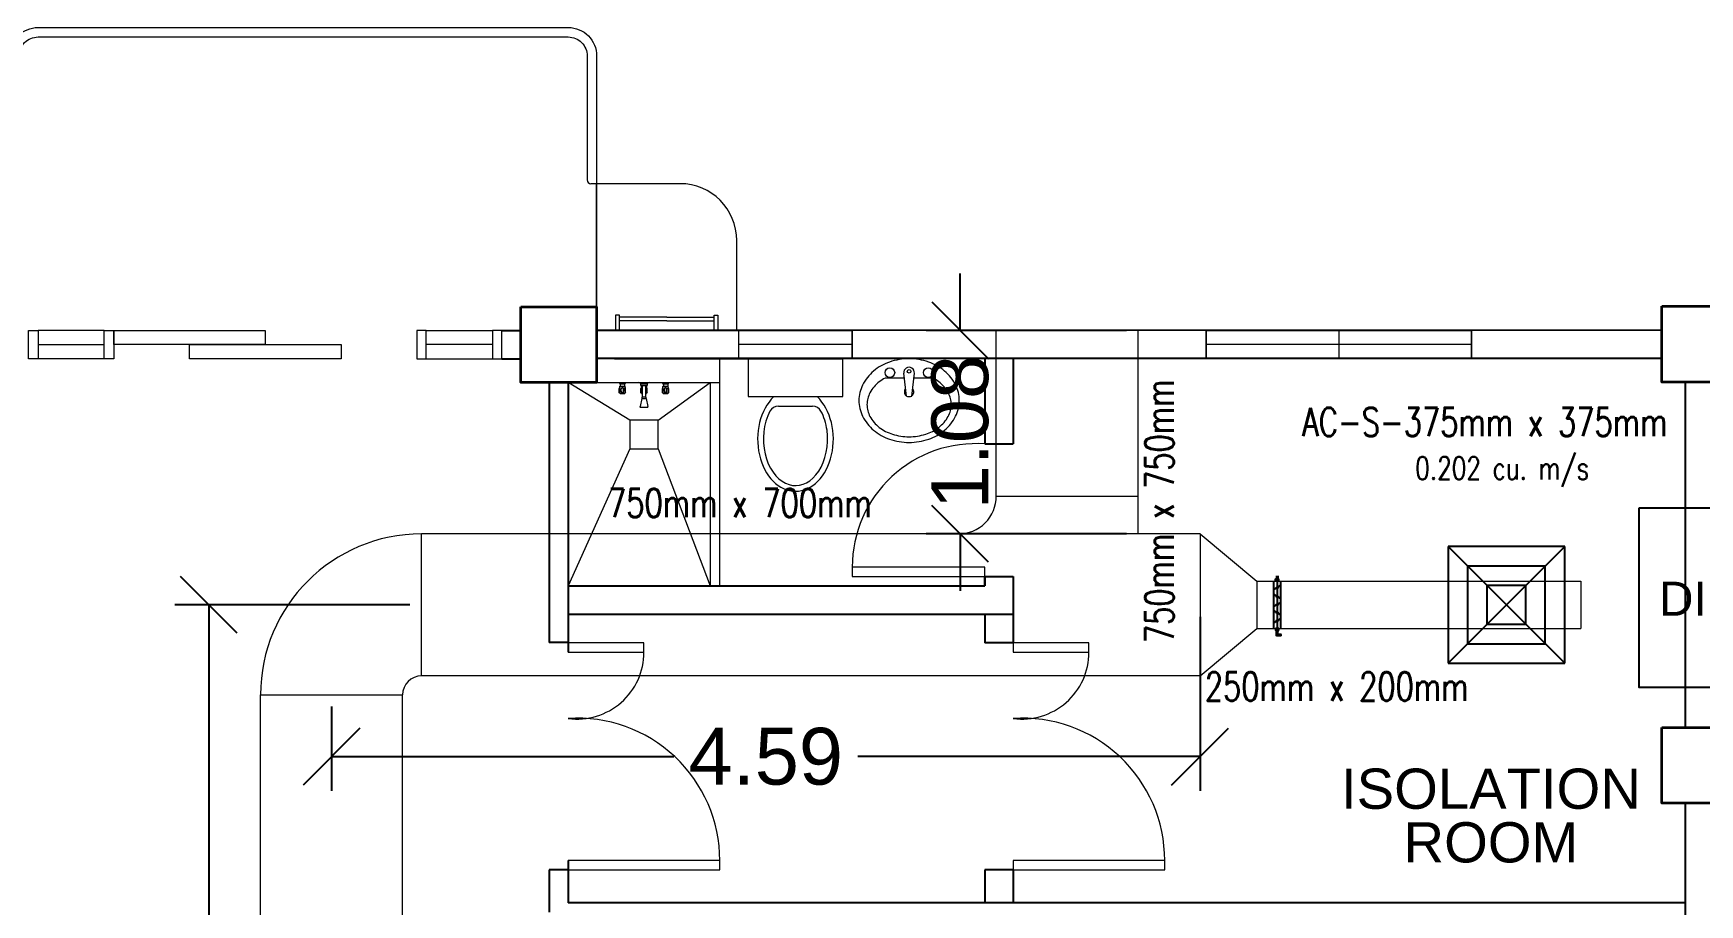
# Model space of a CAD drawing. Header units: millimetres. Extents: x -116 to 421, y 1 to 342.
# Drawn here: x -81.05 to -72.25, y 279.18 to 283.78 of the extents above; entities that cross this region are included whole.
import ezdxf

# ---------------------------------------------------------------- set-up
doc = ezdxf.new("R2010")
doc.units = ezdxf.units.MM
doc.header["$MEASUREMENT"] = 0
for name, color, linetype in [('A.C.VOLUM DAMPER', 7, 'Continuous'), ('diffuser', 7, 'Continuous'), ('ducting label', 7, 'Continuous'), ('label', 7, 'Continuous'), ('Legends', 7, 'Continuous')]:
    doc.layers.add(name, color=color, linetype=linetype)
doc.layers.add('ahu line', color=7, linetype='Continuous', lineweight=20)
doc.styles.add('Arch-Dim', font='simplex.shx', dxfattribs={"width": 0.75})
doc.styles.get("Standard").update_dxf_attribs({"font": 'arial.ttf'})
doc.styles.add('SWISSLT175', font='swissl.ttf', dxfattribs={"height": 0.175})
doc.dimstyles.new('Copy of dimension', dxfattribs={"dimtxt": 0.3, "dimasz": 0.3, "dimexe": 0.18, "dimexo": 0.0625, "dimgap": 0.09, "dimtad": 0, "dimzin": 0, "dimdsep": 46, "dimtxsty": 'Standard', "dimblk": 'OBLIQUE', "dimcen": 0.09, "dimclrd": 256, "dimclre": 256, "dimclrt": 256, "dimadec": 0, "dimazin": 0, "dimtfac": 1, "dimtofl": 0, "dimtmove": 0, "dimatfit": 3, "dimldrblk": 'OBLIQUE', "dimfxl": 1, "dimtolj": 1, "dimtzin": 0, "dimarcsym": 0})

# ---------------------------------------------------------------- blocks, each defined once
blk = doc.blocks.new('AC-S-12')
at = {"layer": 'diffuser'}
for p, q in [((-0.15, 0.15), (0.15, -0.15)), ((0.15, 0.15), (-0.15, -0.15)), ((-0.15, 0.15), (-0.15, -0.15)), ((0.15, 0.15), (-0.15, 0.15)), ((0.15, -0.15), (0.15, 0.15)), ((-0.1, 0.1), (-0.1, -0.1)), ((0.1, 0.1), (-0.1, 0.1)), ((0.1, -0.1), (0.1, 0.1)), ((-0.05, 0.05), (-0.05, -0.05)), ((0.05, 0.05), (-0.05, 0.05)), ((0.05, -0.05), (0.05, 0.05)), ((-0.05, -0.05), (0.05, -0.05)), ((-0.1, -0.1), (0.1, -0.1)), ((-0.15, -0.15), (0.15, -0.15))]:
    blk.add_line(p, q, dxfattribs=at)
for points in [[(-0.3582, 0.3582, 0, 0.0447, 0), (-0.2951, 0.295, 0, 0, 0), (-0.15, 0.15, 0, 0, 0)], [(0.3582, 0.3582, 0, 0.0447, 0), (0.2951, 0.295, 0, 0, 0), (0.15, 0.15, 0, 0, 0)], [(-0.3582, -0.3582, 0, 0.0447, 0), (-0.2951, -0.295, 0, 0, 0), (-0.15, -0.15, 0, 0, 0)], [(0.3582, -0.3582, 0, 0.0447, 0), (0.2951, -0.295, 0, 0, 0), (0.15, -0.15, 0, 0, 0)]]:
    blk.add_lwpolyline(points, format="xyseb", dxfattribs=at)
blk = doc.blocks.new('fcu')
at = {"layer": 'diffuser', "color": 7, "xscale": 2.052644456280903, "yscale": 2.052644456280903, "zscale": 2.052644456280903}
blk.add_blockref('AC-S-12', (0, 0), dxfattribs=at)
blk = doc.blocks.new('_Oblique')
at = {"color": 0, "linetype": 'ByBlock', "lineweight": -2}
blk.add_line((-0.5, -0.5), (0.5, 0.5), dxfattribs=at)
blk = doc.blocks.new('*D9')
at = {"layer": 'Defpoints', "color": 0, "transparency": 16777216}
for p in [(-75.2181, 282.2096), (-76.1587, 281.1341), (-75.2181, 281.1341)]:
    blk.add_point(p, dxfattribs=at)
at = {"layer": 'diffuser', "lineweight": -2, "transparency": 16777216}
for p, q in [((-76.1587, 282.2096), (-76.1587, 282.5096)), ((-75.2806, 282.2096), (-76.3387, 282.2096)), ((-75.2806, 281.1341), (-76.3387, 281.1341)), ((-76.1587, 281.1341), (-76.1587, 280.8341))]:
    blk.add_line(p, q, dxfattribs=at)
at = {"layer": 'diffuser', "lineweight": -2, "transparency": 16777216, "xscale": 0.3, "yscale": 0.3, "zscale": 0.3}
for p, rotation in [((-76.1587, 282.2096), 270), ((-76.1587, 281.1341), 90)]:
    blk.add_blockref('_Oblique', p, dxfattribs=dict(at, rotation=rotation))
at = {"layer": 'diffuser', "transparency": 16777216, "insert": (-76.1587, 281.6718), "char_height": 0.3, "attachment_point": 5, "rotation": 90}
blk.add_mtext('\\A1;1.08', dxfattribs=at)
blk = doc.blocks.new('*D10')
at = {"layer": 'Defpoints', "color": 0, "transparency": 16777216}
for p in [(-74.892, 280.7591), (-79.4784, 280.2841), (-79.4784, 279.9576)]:
    blk.add_point(p, dxfattribs=at)
at = {"layer": 'diffuser', "lineweight": -2, "transparency": 16777216}
for p, q in [((-74.892, 280.6966), (-74.892, 279.7776)), ((-79.4784, 280.2216), (-79.4784, 279.7776)), ((-79.4784, 279.9576), (-77.6711, 279.9576)), ((-74.892, 279.9576), (-76.6992, 279.9576))]:
    blk.add_line(p, q, dxfattribs=at)
at = {"layer": 'diffuser', "lineweight": -2, "transparency": 16777216, "xscale": 0.3, "yscale": 0.3, "zscale": 0.3, "rotation": 180}
blk.add_blockref('_Oblique', (-79.4784, 279.9576), dxfattribs=at)
at = {"layer": 'diffuser', "lineweight": -2, "transparency": 16777216, "xscale": 0.3, "yscale": 0.3, "zscale": 0.3}
blk.add_blockref('_Oblique', (-74.892, 279.9576), dxfattribs=at)
at = {"layer": 'diffuser', "transparency": 16777216, "insert": (-77.1852, 279.9576), "char_height": 0.3, "attachment_point": 5}
blk.add_mtext('\\A1;4.59', dxfattribs=at)
blk = doc.blocks.new('*D11')
at = {"layer": 'Defpoints', "color": 0, "transparency": 16777216}
for p in [(-79.0034, 280.7591), (-80.1266, 251.5843), (-78.9034, 251.5843)]:
    blk.add_point(p, dxfattribs=at)
at = {"layer": 'diffuser', "lineweight": -2, "transparency": 16777216}
for p, q in [((-79.0659, 280.7591), (-80.3066, 280.7591)), ((-80.1266, 280.7591), (-80.1266, 266.7704)), ((-80.1266, 251.5843), (-80.1266, 265.573)), ((-78.9659, 251.5843), (-80.3066, 251.5843))]:
    blk.add_line(p, q, dxfattribs=at)
at = {"layer": 'diffuser', "lineweight": -2, "transparency": 16777216, "xscale": 0.3, "yscale": 0.3, "zscale": 0.3}
for p, rotation in [((-80.1266, 280.7591), 90), ((-80.1266, 251.5843), 270)]:
    blk.add_blockref('_Oblique', p, dxfattribs=dict(at, rotation=rotation))
at = {"layer": 'diffuser', "transparency": 16777216, "insert": (-80.1266, 266.1717), "char_height": 0.3, "attachment_point": 5, "rotation": 90}
blk.add_mtext('\\A1;29.17', dxfattribs=at)

msp = doc.modelspace()

# ---------------------------------------------------------------- hatches: boundary and pattern name
at = {"layer": 'A.C.VOLUM DAMPER'}
h = msp.add_hatch(dxfattribs=at)
h.set_pattern_fill('ANSI31', color=256, scale=0.001864, angle=-90, style=0)
h.set_pattern_definition([(315, (-504.14009115, 39.28016686), (0.00016477009232, 0.00016477009232), [])])
h.paths.add_polyline_path([(-74.4807, 280.6233), (-74.4758, 280.6233), (-74.4758, 280.6341), (-74.4928, 280.6341), (-74.4928, 280.6233), (-74.4879, 280.6233), (-74.4879, 280.5965), (-74.464, 280.5965), (-74.464, 280.6026), (-74.4807, 280.6026)])

# ---------------------------------------------------------------- linework, layer by layer
at = {"color": 8, "lineweight": 9}
for p, q in [((-77.6384, 282.9843), (-78.1084, 282.9843)), ((-77.3384, 282.2094), (-77.3384, 282.6843)), ((-77.9584, 282.2894), (-77.9784, 282.2894)), ((-77.9784, 282.2894), (-77.9784, 282.2094)), ((-77.9584, 282.2094), (-77.9584, 282.2894)), ((-77.7084, 282.2794), (-77.9584, 282.2794)), ((-77.7084, 282.2594), (-77.9584, 282.2594)), ((-77.7084, 282.2794), (-77.4584, 282.2794)), ((-77.7084, 282.2594), (-77.4584, 282.2594)), ((-77.4584, 282.2095), (-77.4584, 282.2895)), ((-77.4584, 282.2895), (-77.4384, 282.2895)), ((-77.4384, 282.2895), (-77.4384, 282.2094)), ((-78.0784, 282.2094), (-77.2784, 282.2094)), ((-77.3284, 282.0594), (-77.3284, 282.2094)), ((-76.7284, 282.2094), (-77.3284, 282.2094)), ((-76.7284, 282.1344), (-77.3284, 282.1344)), ((-76.7284, 282.0594), (-76.7284, 282.2094)), ((-74.8588, 282.2094), (-74.8588, 282.0594)), ((-73.4588, 282.1344), (-74.8588, 282.1344)), ((-74.1588, 282.2094), (-74.1588, 282.0594)), ((-73.4588, 282.0594), (-73.4588, 282.2094)), ((-77.9838, 282.0594), (-77.3838, 282.0594)), ((-77.3838, 282.0594), (-76.7838, 282.0594)), ((-77.2784, 282.0593), (-77.2784, 281.8593)), ((-76.7784, 282.0593), (-77.2784, 282.0593)), ((-76.7784, 281.8593), (-76.7784, 282.0593)), ((-76.4527, 281.9573), (-76.555, 281.9573)), ((-76.4429, 281.8615), (-76.4562, 281.9833)), ((-76.4139, 281.8615), (-76.4005, 281.9833)), ((-78.0784, 281.9343), (-77.4284, 281.9343)), ((-77.959, 281.9344), (-77.9249, 281.9343)), ((-77.959, 281.9336), (-77.959, 281.9344)), ((-77.959, 281.9336), (-77.9249, 281.9336)), ((-77.959, 281.9336), (-77.9556, 281.9268)), ((-77.9587, 281.901), (-77.9565, 281.9051)), ((-77.9587, 281.879), (-77.9587, 281.901)), ((-77.9587, 281.879), (-77.9253, 281.879)), ((-77.9551, 281.8772), (-77.9587, 281.879)), ((-77.956, 281.9128), (-77.9553, 281.915)), ((-77.956, 281.9128), (-77.928, 281.9128)), ((-77.956, 281.9069), (-77.956, 281.9128)), ((-77.9556, 281.9268), (-77.9284, 281.9268)), ((-77.9553, 281.915), (-77.9287, 281.915)), ((-77.9552, 281.901), (-77.9479, 281.901)), ((-77.9551, 281.8879), (-77.9551, 281.9)), ((-77.9551, 281.8772), (-77.9289, 281.8771)), ((-77.9551, 281.8756), (-77.9551, 281.8772)), ((-77.9551, 281.8756), (-77.9289, 281.8756)), ((-77.9534, 281.9268), (-77.9534, 281.915)), ((-77.9481, 281.8878), (-77.9481, 281.8999)), ((-77.9288, 281.901), (-77.9361, 281.901)), ((-77.9359, 281.8878), (-77.9359, 281.8999)), ((-77.9306, 281.9268), (-77.9306, 281.915)), ((-77.9289, 281.8879), (-77.9289, 281.9)), ((-77.9289, 281.8771), (-77.9253, 281.879)), ((-77.9289, 281.8756), (-77.9289, 281.8771)), ((-77.928, 281.9128), (-77.9287, 281.915)), ((-77.9249, 281.9336), (-77.9284, 281.9268)), ((-77.928, 281.9069), (-77.928, 281.9128)), ((-77.9253, 281.901), (-77.9275, 281.9051)), ((-77.9253, 281.879), (-77.9253, 281.901)), ((-77.9249, 281.9336), (-77.9249, 281.9343)), ((-77.8457, 281.9286), (-77.8573, 281.9343)), ((-77.8573, 281.9343), (-77.7994, 281.9343)), ((-77.8458, 281.9189), (-77.8457, 281.9286)), ((-77.811, 281.9189), (-77.8458, 281.9189)), ((-77.811, 281.9285), (-77.8457, 281.9286)), ((-77.8457, 281.9286), (-77.811, 281.9285)), ((-77.845, 281.901), (-77.8428, 281.9051)), ((-77.845, 281.879), (-77.845, 281.901)), ((-77.845, 281.879), (-77.8359, 281.879)), ((-77.8414, 281.8771), (-77.845, 281.879)), ((-77.8424, 281.9127), (-77.8416, 281.915)), ((-77.8424, 281.9127), (-77.8359, 281.9127)), ((-77.8424, 281.9069), (-77.8424, 281.9127)), ((-77.8416, 281.915), (-77.8359, 281.915)), ((-77.8416, 281.901), (-77.8359, 281.901)), ((-77.8414, 281.8879), (-77.8414, 281.9)), ((-77.8414, 281.8771), (-77.8359, 281.8771)), ((-77.8414, 281.8756), (-77.8414, 281.8771)), ((-77.8414, 281.8756), (-77.8359, 281.8756)), ((-77.8397, 281.9189), (-77.8397, 281.915)), ((-77.8359, 281.8565), (-77.8359, 281.9189)), ((-77.8359, 281.9189), (-77.8208, 281.9189)), ((-77.8208, 281.9189), (-77.8208, 281.8565)), ((-77.8208, 281.915), (-77.8151, 281.915)), ((-77.8208, 281.9127), (-77.8143, 281.9127)), ((-77.8151, 281.901), (-77.8208, 281.901)), ((-77.8208, 281.879), (-77.8117, 281.879)), ((-77.8208, 281.8771), (-77.8153, 281.8771)), ((-77.8208, 281.8756), (-77.8153, 281.8756)), ((-77.817, 281.9189), (-77.817, 281.915)), ((-77.8153, 281.8879), (-77.8153, 281.9)), ((-77.8153, 281.8771), (-77.8117, 281.879)), ((-77.8153, 281.8756), (-77.8153, 281.8771)), ((-77.8143, 281.9127), (-77.8151, 281.915)), ((-77.8143, 281.9069), (-77.8143, 281.9127)), ((-77.8117, 281.901), (-77.8139, 281.9051)), ((-77.8117, 281.879), (-77.8117, 281.901)), ((-77.7994, 281.9343), (-77.811, 281.9285)), ((-77.811, 281.9285), (-77.811, 281.9189)), ((-77.7318, 281.9336), (-77.7318, 281.9343)), ((-77.7318, 281.9343), (-77.6977, 281.9343)), ((-77.7318, 281.9336), (-77.7284, 281.9267)), ((-77.7318, 281.9336), (-77.6977, 281.9336)), ((-77.7314, 281.901), (-77.7292, 281.9051)), ((-77.7314, 281.879), (-77.7314, 281.901)), ((-77.7278, 281.8771), (-77.7314, 281.879)), ((-77.7314, 281.879), (-77.6981, 281.879)), ((-77.7287, 281.9127), (-77.728, 281.915)), ((-77.7287, 281.9069), (-77.7287, 281.9127)), ((-77.7287, 281.9127), (-77.7007, 281.9127)), ((-77.7284, 281.9267), (-77.7011, 281.9267)), ((-77.728, 281.915), (-77.7015, 281.915)), ((-77.7279, 281.901), (-77.7206, 281.901)), ((-77.7278, 281.8878), (-77.7278, 281.9)), ((-77.7278, 281.8756), (-77.7278, 281.8771)), ((-77.7278, 281.8771), (-77.7017, 281.8771)), ((-77.7278, 281.8756), (-77.7017, 281.8756)), ((-77.7261, 281.9268), (-77.7261, 281.915)), ((-77.7208, 281.8877), (-77.7208, 281.8999)), ((-77.7015, 281.901), (-77.7088, 281.901)), ((-77.7087, 281.8877), (-77.7087, 281.8999)), ((-77.7034, 281.9268), (-77.7034, 281.915)), ((-77.7017, 281.8771), (-77.6981, 281.879)), ((-77.7017, 281.8756), (-77.7017, 281.8771)), ((-77.7016, 281.8878), (-77.7016, 281.9)), ((-77.7007, 281.9127), (-77.7015, 281.915)), ((-77.6977, 281.9336), (-77.7011, 281.9267)), ((-77.7007, 281.9069), (-77.7007, 281.9127)), ((-77.6981, 281.901), (-77.7003, 281.9051)), ((-77.6981, 281.879), (-77.6981, 281.901)), ((-77.6977, 281.9336), (-77.6977, 281.9343)), ((-77.8407, 281.849), (-77.8492, 281.807)), ((-77.809, 281.8025), (-77.8477, 281.8025)), ((-77.8407, 281.8565), (-77.8407, 281.849)), ((-77.8161, 281.8565), (-77.8407, 281.8565)), ((-77.8407, 281.849), (-77.8161, 281.849)), ((-77.8407, 281.849), (-77.8161, 281.849)), ((-77.8161, 281.849), (-77.8161, 281.8565)), ((-77.8161, 281.849), (-77.8075, 281.807)), ((-77.2784, 281.8593), (-76.7784, 281.8593)), ((-77.1189, 281.8093), (-76.938, 281.8093)), ((-72.3284, 279.1852), (-72.3284, 279.7123))]:
    msp.add_line(p, q, dxfattribs=at)
at = {"color": 8, "lineweight": 13}
for p, q in [((-80.6784, 282.2093), (-81.0284, 282.2093)), ((-81.0284, 282.1343), (-80.6784, 282.1343)), ((-78.9784, 282.2093), (-78.6284, 282.2093)), ((-78.6284, 282.1343), (-78.9784, 282.1343)), ((-80.6784, 282.0593), (-81.0284, 282.0593)), ((-78.9784, 282.0593), (-78.6284, 282.0593))]:
    msp.add_line(p, q, dxfattribs=at)
at = {"color": 8, "lineweight": 25}
for p, q in [((-78.5784, 282.2093), (-78.4784, 282.2093)), ((-72.4534, 282.2101), (-78.0784, 282.2094)), ((-78.5784, 282.0593), (-78.4784, 282.0593)), ((-72.4534, 282.0602), (-78.0784, 282.0602)), ((-78.3284, 281.9343), (-78.3284, 280.5598)), ((-78.2284, 281.9343), (-78.2284, 280.5093)), ((-72.3284, 280.1123), (-72.3284, 281.9364)), ((-78.2284, 280.5598), (-78.3284, 280.5598)), ((-72.3284, 276.3373), (-72.3284, 279.7123)), ((-78.2284, 279.4093), (-78.2284, 279.1852)), ((-78.3284, 279.3593), (-78.3284, 279.1352)), ((-78.2284, 279.3593), (-78.3284, 279.3593)), ((-72.3284, 279.1852), (-78.2284, 279.1852))]:
    msp.add_line(p, q, dxfattribs=at)
at = {"color": 8, "lineweight": 25, "ltscale": 0.3}
for p, q in [((-76.0284, 282.0593), (-76.0284, 281.6093)), ((-75.8784, 282.0593), (-75.8784, 281.6093)), ((-76.0284, 280.9093), (-76.0284, 280.8593)), ((-75.8784, 280.9093), (-75.8784, 280.7093)), ((-78.2284, 280.8593), (-76.0284, 280.8593)), ((-78.2284, 280.7093), (-75.8784, 280.7093))]:
    msp.add_line(p, q, dxfattribs=at)
at = {"color": 8, "lineweight": 9, "ltscale": 0.3}
for p, q in [((-77.9034, 281.7343), (-78.2284, 281.9343)), ((-77.7534, 281.7343), (-77.4784, 281.9343)), ((-77.9034, 281.5843), (-78.2284, 280.8593)), ((-77.7534, 281.5843), (-77.4784, 280.8593))]:
    msp.add_line(p, q, dxfattribs=at)
at = {"color": 8, "linetype": 'Continuous', "lineweight": 25}
for p, q in [((-76.0284, 281.6093), (-75.8784, 281.6093)), ((-76.0284, 280.8593), (-76.0284, 280.9093)), ((-76.0284, 280.9093), (-75.8784, 280.9093)), ((-76.0284, 280.7093), (-76.0284, 280.5593)), ((-75.8784, 280.7093), (-75.8784, 280.5593)), ((-75.8784, 280.5593), (-76.0284, 280.5593)), ((-76.0284, 279.3593), (-76.0284, 279.1843)), ((-75.8784, 279.3593), (-76.0284, 279.3593)), ((-75.8784, 279.3593), (-75.8784, 279.1843))]:
    msp.add_line(p, q, dxfattribs=at)
at = {"color": 8, "lineweight": 9, "transparency": 33554687}
for points in [[(-81.1784, 282.2093), (-81.1784, 283.6593, -0.414214), (-81.0284, 283.8093), (-78.2284, 283.8093, -0.414214), (-78.0784, 283.6593), (-78.0784, 282.3343), (-78.0784, 282.9843)], [(-81.1284, 282.2093), (-81.1284, 283.6593, -0.414214), (-81.0284, 283.7593), (-78.2284, 283.7593, -0.414214), (-78.1284, 283.6593), (-78.1284, 283.0043)]]:
    msp.add_lwpolyline(points, format="xyb", dxfattribs=at)
at = {"color": 8, "lineweight": 35}
for points in [[(-78.4784, 282.3343), (-78.0784, 282.3343), (-78.0784, 281.9343), (-78.4784, 281.9343)], [(-72.4534, 282.3364), (-72.0534, 282.3364), (-72.0534, 281.9364), (-72.4534, 281.9364)], [(-72.4534, 280.1123), (-72.0534, 280.1123), (-72.0534, 279.7123), (-72.4534, 279.7123)]]:
    msp.add_lwpolyline(points, close=True, dxfattribs=at)
at = {"color": 8, "lineweight": 13}
for points in [[(-81.0284, 282.2093), (-81.0284, 282.0593), (-81.0784, 282.0593), (-81.0784, 282.2093)], [(-80.6284, 282.2093), (-80.6284, 282.0593), (-80.6784, 282.0593), (-80.6784, 282.2093)], [(-80.6284, 282.2093), (-79.8284, 282.2093), (-79.8284, 282.1343), (-80.6284, 282.1343)], [(-80.2284, 282.1343), (-79.4284, 282.1343), (-79.4284, 282.0593), (-80.2284, 282.0593)], [(-79.0284, 282.2093), (-79.0284, 282.0593), (-78.9784, 282.0593), (-78.9784, 282.2093)], [(-78.6284, 282.2093), (-78.6284, 282.0593), (-78.5784, 282.0593), (-78.5784, 282.2093)]]:
    msp.add_lwpolyline(points, close=True, dxfattribs=at)
at = {"color": 8, "lineweight": 9}
for points in [[(-77.3284, 282.2095), (-76.7284, 282.2095), (-76.7284, 282.0602), (-77.3284, 282.0602)], [(-74.8588, 282.2094), (-73.4588, 282.2094), (-73.4588, 282.0594), (-74.8588, 282.0594)]]:
    msp.add_lwpolyline(points, close=True, dxfattribs=at)
at = {"color": 8, "lineweight": 9, "ltscale": 0.3}
msp.add_lwpolyline([(-77.4784, 281.9343), (-77.4784, 280.8593), (-77.4284, 280.8593), (-77.4284, 282.0593), (-77.4284, 282.0593)], dxfattribs=at)
at = {"color": 8, "lineweight": 9}
msp.add_lwpolyline([(-76.6934, 281.8383, 0.11576), (-76.674, 281.7559, 0.104047), (-76.6157, 281.6821, 0.090875), (-76.5318, 281.6347, 0.083344), (-76.4284, 281.6173, 0.083344), (-76.3249, 281.6347, 0.090875), (-76.241, 281.6821, 0.104047), (-76.1827, 281.7559, 0.11576), (-76.1634, 281.8383, 0.11576), (-76.1827, 281.9208, 0.104047), (-76.241, 281.9946, 0.090875), (-76.3249, 282.042, 0.083344), (-76.4284, 282.0593, 0.083344), (-76.5318, 282.042, 0.090875), (-76.6157, 281.9946, 0.104047), (-76.674, 281.9208, 0.11576)], format="xyb", close=True, dxfattribs=at)
msp.add_lwpolyline([(-76.6509, 281.8173, 0.124838), (-76.635, 281.7548, 0.105788), (-76.5857, 281.6971, 0.086697), (-76.5159, 281.6609, 0.076776), (-76.4284, 281.6473, 0.076776), (-76.3408, 281.6609, 0.086697), (-76.271, 281.6971, 0.105788), (-76.2217, 281.7548, 0.124838), (-76.2059, 281.8173, 0.124838), (-76.2217, 281.8799, 0.105788), (-76.271, 281.9375, 0.040067), (-76.3017, 281.9573), (-76.404, 281.9573, 0.040067)], format="xyb", dxfattribs=at)
at = {"color": 8, "lineweight": 9, "ltscale": 0.03}
msp.add_lwpolyline([(-77.7534, 281.7343), (-77.9034, 281.7343), (-77.9034, 281.5843), (-77.7534, 281.5843)], close=True, dxfattribs=at)
at = {"color": 8, "lineweight": 13, "ltscale": 0.03}
for points in [[(-76.0284, 280.9093), (-76.0284, 280.9593), (-76.7284, 280.9593), (-76.7284, 280.9093)], [(-78.2284, 280.5593), (-78.2284, 280.5093), (-77.8284, 280.5093), (-77.8284, 280.5593)], [(-75.8784, 280.5593), (-75.8784, 280.5093), (-75.4784, 280.5093), (-75.4784, 280.5593)], [(-78.2284, 279.4093), (-78.2284, 279.3593), (-77.4284, 279.3593), (-77.4284, 279.4093)], [(-75.8784, 279.4093), (-75.8784, 279.3593), (-75.0784, 279.3593), (-75.0784, 279.4093)]]:
    msp.add_lwpolyline(points, close=True, dxfattribs=at)
at = {"color": 8, "lineweight": 9}
for centre, radius in [((-76.53, 281.9863), 0.0255), ((-76.4284, 281.9928), 0.0095), ((-76.3268, 281.9863), 0.0255)]:
    msp.add_circle(centre, radius, dxfattribs=at)
for centre, radius, start, end in [((-78.1084, 283.0043), 0.02, 180, 270), ((-77.6384, 282.6843), 0.3, 0, 90), ((-76.447, 281.7561), 0.2284, 118.20375, 127.38145), ((-76.4284, 281.9863), 0.028, 353.75449, 186.24551), ((-76.5196, 281.8173), 0.1313, 151.53644, 180), ((-76.4757, 281.7935), 0.1812, 127.38145, 151.53644), ((-76.4284, 281.8844), 0.025, 138.79782, 233.69319), ((-76.4284, 281.8844), 0.025, 306.30681, 41.20218), ((-77.1189, 281.7593), 0.05, 90, 151.84994), ((-76.938, 281.7593), 0.05, 28.00836, 90), ((-76.4284, 281.9551), 0.0948, 261.20259, 278.79741), ((-76.4284, 281.8844), 0.025, 251.37929, 288.62071)]:
    msp.add_arc(centre, radius, start, end, dxfattribs=at)
at = {"color": 8, "lineweight": 13, "ltscale": 0.03}
for centre, radius, start, end in [((-76.0766, 280.9593), 0.6518, 85.75781, 180), ((-78.1815, 280.5093), 0.3531, 262.37185, 0), ((-75.8315, 280.5093), 0.3531, 262.37185, 0), ((-78.1799, 279.4093), 0.7516, 0, 93.69522), ((-75.8299, 279.4093), 0.7516, 0, 93.69522)]:
    msp.add_arc(centre, radius, start, end, dxfattribs=at)
at = {"color": 8, "lineweight": 9}
for centre, major_axis, ratio, start_param, end_param in [((-77.9677, 281.8887), (-0.00896, 0.00896), 1, 3.15309, 3.864175), ((-77.9703, 281.8939), (0.0118, 0.0118), 1, 6.018417, 6.150642), ((-77.9598, 281.9069), (0.00268, 0.00268), 1, 5.003733, 5.497675), ((-77.9589, 281.9), (0.00268, 0.00268), 1, 5.497675, 6.125314), ((-77.9443, 281.8999), (-0.00268, 0.00268), 1, 0.157647, 0.785286), ((-77.9377, 281.8885), (-0.00738, 0.00738), 1, 0.858879, 1.643677), ((-77.9372, 281.8948), (0.00887, 0.00887), 1, 1.36743, 1.728443), ((-77.942, 281.8835), (-0.00268, 0.00268), 1, 1.643677, 3.068487), ((-77.942, 281.9021), (-0.00268, 0.00268), 1, -1.367654, -0.203367), ((-77.9468, 281.8948), (0.00887, 0.00887), 1, 6.125314, 6.486327), ((-77.9463, 281.8885), (0.00738, 0.00738), 1, 4.639283, 5.424081), ((-77.9397, 281.8999), (-0.00268, 0.00268), 1, 3.926878, 4.554518), ((-77.9251, 281.9), (0.00268, 0.00268), 1, 1.728443, 2.356082), ((-77.9163, 281.8887), (0.00896, 0.00896), 1, 2.418785, 3.129871), ((-77.9137, 281.8939), (-0.0118, 0.0118), 1, 0.132318, 0.264544), ((-77.9242, 281.9069), (0.00268, 0.00268), 1, 2.356082, 2.850023), ((-77.8541, 281.8887), (-0.00896, 0.00896), 1, 3.15309, 3.864175), ((-77.8566, 281.8939), (0.0118, 0.0118), 1, 6.018417, 6.150642), ((-77.8462, 281.9069), (-0.00268, 0.00268), 1, 3.432937, 3.926878), ((-77.8452, 281.9), (-0.00268, 0.00268), 1, 3.926878, 4.554518), ((-77.8115, 281.9), (-0.00268, 0.00268), 1, 0.157647, 0.785286), ((-77.8026, 281.8886), (-0.00896, 0.00896), 1, 0.847989, 1.559075), ((-77.8001, 281.8939), (0.0118, 0.0118), 1, 1.703115, 1.83534), ((-77.8106, 281.9069), (-0.00268, 0.00268), 1, 0.785286, 1.279227), ((-77.7405, 281.8886), (-0.00896, 0.00896), 1, 3.15309, 3.864175), ((-77.743, 281.8939), (-0.0118, 0.0118), 1, 4.44762, 4.579846), ((-77.7325, 281.9069), (0.00268, 0.00268), 1, 5.003733, 5.497675), ((-77.7316, 281.9), (0.00268, 0.00268), 1, 5.497675, 6.125314), ((-77.717, 281.8999), (-0.00268, 0.00268), 1, 0.157647, 0.785286), ((-77.7104, 281.8885), (-0.00738, 0.00738), 1, 0.858879, 1.643677), ((-77.7099, 281.8947), (0.00887, 0.00887), 1, 1.36743, 1.728443), ((-77.7147, 281.8835), (-0.00268, 0.00268), 1, 1.643677, 3.068487), ((-77.7147, 281.9021), (-0.00268, 0.00268), 1, -1.367654, -0.203367), ((-77.7195, 281.8947), (0.00887, 0.00887), 1, 6.125314, 6.486327), ((-77.7191, 281.8885), (0.00738, 0.00738), 1, 4.639283, 5.424081), ((-77.7125, 281.8999), (-0.00268, 0.00268), 1, 3.926878, 4.554518), ((-77.6979, 281.9), (0.00268, 0.00268), 1, 1.728443, 2.356082), ((-77.689, 281.8886), (0.00896, 0.00896), 1, 2.418785, 3.129871), ((-77.6865, 281.8939), (-0.0118, 0.0118), 1, 0.132318, 0.264544), ((-77.6969, 281.9069), (0.00268, 0.00268), 1, 2.356082, 2.850023), ((-77.811, 281.8057), (0.00268, 0.00268), 1, 4.495711, 5.865773), ((-77.0284, 281.6343), (0, 0.275), 0.727273, 0.612555, 5.670631)]:
    msp.add_ellipse(centre, major_axis=major_axis, ratio=ratio, start_param=start_param, end_param=end_param, dxfattribs=at)
at = {"color": 8, "lineweight": 9, "extrusion": (4.99074e-41, -2.88216e-41, -1)}
msp.add_ellipse((-77.8457, 281.8057), major_axis=(0.00268, 0.00268), ratio=1, start_param=2.92514, end_param=4.295202, dxfattribs=at)
at = {"color": 8, "lineweight": 9}
msp.add_open_spline([(-77.163, 281.7829), (-77.1718, 281.7665), (-77.1792, 281.7485), (-77.2061, 281.6573), (-77.201, 281.5701), (-77.1432, 281.4385), (-77.0932, 281.3971), (-76.995, 281.3837), (-76.9429, 281.4096), (-76.8688, 281.5208), (-76.851, 281.6045), (-76.8666, 281.7183), (-76.8781, 281.7532), (-76.8938, 281.7828)], degree=3, knots=[0.937253, 0.937253, 0.937253, 0.937253, 1.185372, 1.185372, 2.113864, 2.113864, 3.042356, 3.042356, 3.970847, 3.970847, 4.899339, 4.899339, 5.346062, 5.346062, 5.346062, 5.346062], dxfattribs=at)
at = {"layer": 'A.C.VOLUM DAMPER'}
for p, q in [((-74.4928, 280.8872), (-74.483, 280.8971)), ((-74.4928, 280.8971), (-74.4769, 280.8971)), ((-74.4928, 280.8893), (-74.485, 280.8971)), ((-74.4928, 280.8854), (-74.4928, 280.8971)), ((-74.4928, 280.8955), (-74.4913, 280.8971)), ((-74.4928, 280.8935), (-74.4892, 280.8971)), ((-74.4928, 280.8914), (-74.4871, 280.8971)), ((-74.4928, 280.896), (-74.4821, 280.8854)), ((-74.4926, 280.8854), (-74.4809, 280.8971)), ((-74.4917, 280.8971), (-74.48, 280.8854)), ((-74.4905, 280.8854), (-74.4788, 280.8971)), ((-74.4897, 280.8971), (-74.4779, 280.8854)), ((-74.4884, 280.8854), (-74.4769, 280.8969)), ((-74.4879, 280.9121), (-74.4879, 280.8971)), ((-74.4879, 280.9015), (-74.4834, 280.8971)), ((-74.4879, 280.8994), (-74.4855, 280.8971)), ((-74.4879, 280.8974), (-74.4876, 280.8971)), ((-74.4876, 280.8971), (-74.4769, 280.8864)), ((-74.4871, 280.8971), (-74.4818, 280.9024)), ((-74.4855, 280.8971), (-74.4769, 280.8885)), ((-74.485, 280.8971), (-74.4818, 280.9003)), ((-74.4834, 280.8971), (-74.4769, 280.8906)), ((-74.483, 280.8971), (-74.4818, 280.8982)), ((-74.4818, 280.9121), (-74.4818, 280.8971)), ((-74.4814, 280.8971), (-74.4769, 280.8927)), ((-74.4793, 280.8971), (-74.4769, 280.8947)), ((-74.4772, 280.8971), (-74.4769, 280.8968)), ((-74.4769, 280.8971), (-74.4769, 280.8854)), ((-74.5033, 280.8841), (-74.5033, 280.6341)), ((-74.4668, 280.861), (-74.5018, 280.8401)), ((-74.4668, 280.7928), (-74.5018, 280.8136)), ((-74.4928, 280.894), (-74.4842, 280.8854)), ((-74.4928, 280.8919), (-74.4863, 280.8854)), ((-74.4928, 280.8898), (-74.4883, 280.8854)), ((-74.4928, 280.8877), (-74.4904, 280.8854)), ((-74.4864, 280.8854), (-74.4769, 280.8948)), ((-74.4843, 280.8854), (-74.4769, 280.8927)), ((-74.4843, 280.8886), (-74.4843, 280.6341)), ((-74.4822, 280.8854), (-74.4769, 280.8906)), ((-74.4801, 280.8854), (-74.4769, 280.8886)), ((-74.4781, 280.8854), (-74.4769, 280.8865)), ((-74.4653, 280.6341), (-74.4653, 280.8841)), ((-74.4668, 280.7709), (-74.5018, 280.75)), ((-74.4668, 280.7075), (-74.5018, 280.7283)), ((-74.4668, 280.6855), (-74.5018, 280.6646)), ((-74.4928, 280.6341), (-74.4928, 280.6233)), ((-74.4757, 280.6341), (-74.4928, 280.6341)), ((-74.4758, 280.6233), (-74.4758, 280.6341)), ((-74.4928, 280.6233), (-74.4879, 280.6233)), ((-74.4879, 280.5965), (-74.4879, 280.6233)), ((-74.464, 280.5965), (-74.4879, 280.5965)), ((-74.4807, 280.6233), (-74.4758, 280.6233)), ((-74.4807, 280.6026), (-74.4807, 280.6233)), ((-74.464, 280.6026), (-74.4807, 280.6026)), ((-74.464, 280.5965), (-74.464, 280.6026))]:
    msp.add_line(p, q, dxfattribs=at)
at = {"layer": 'A.C.VOLUM DAMPER', "extrusion": (0, 0, -1)}
for centre, major_axis, start_param, end_param in [((-74.4843, 280.8505), (0.00251, 0.00251), 2.356195, 5.497787), ((-74.4843, 280.8505), (0.00251, -0.00251), 3.926991, 7.068583), ((-74.4843, 280.8032), (0.00251, 0.00251), 2.356195, 5.497787), ((-74.4843, 280.7605), (0.00251, 0.00251), 2.356194, 5.497787), ((-74.4843, 280.7179), (0.00251, -0.00251), 0.785398, 3.926991), ((-74.4843, 280.8032), (0.00251, -0.00251), 3.926991, 7.068583), ((-74.4843, 280.7605), (0.00251, -0.00251), 3.926991, 7.068583), ((-74.4843, 280.7179), (0.00251, -0.00251), 3.926991, 7.068583), ((-74.4843, 280.6751), (0.00251, 0.00251), 2.356195, 5.497787), ((-74.4843, 280.6751), (0.00251, -0.00251), 3.926991, 7.068583)]:
    msp.add_ellipse(centre, major_axis=major_axis, ratio=1, start_param=start_param, end_param=end_param, dxfattribs=at)
at = {"layer": 'ahu line', "linetype": 'Continuous'}
for p, q in [((-75.9681, 281.3341), (-75.9681, 282.2095)), ((-75.2181, 281.1341), (-75.2181, 282.2096)), ((-75.9681, 281.3341), (-75.2181, 281.3341)), ((-74.892, 281.1341), (-79.0034, 281.1341)), ((-79.0034, 280.3841), (-79.0034, 281.1341)), ((-74.892, 281.1341), (-74.892, 280.3841)), ((-74.892, 281.1341), (-74.592, 280.8841)), ((-74.592, 280.8841), (-72.8807, 280.8841)), ((-74.592, 280.8841), (-74.592, 280.6341)), ((-72.8807, 280.8841), (-72.8807, 280.6341)), ((-74.892, 280.3841), (-74.592, 280.6341)), ((-74.592, 280.6341), (-72.8807, 280.6341)), ((-74.892, 280.3841), (-79.0034, 280.3841)), ((-79.8534, 250.9609), (-79.8534, 280.2841)), ((-79.8534, 280.2841), (-79.1034, 280.2841)), ((-79.1034, 250.9609), (-79.1034, 280.2841))]:
    msp.add_line(p, q, dxfattribs=at)
for centre, radius, start, end in [((-76.1681, 281.3341), 0.2, 270, 0.00312), ((-79.0034, 280.2841), 0.85, 90, 180), ((-79.0034, 280.2841), 0.1, 90, 180)]:
    msp.add_arc(centre, radius, start, end, dxfattribs=at)
at = {"layer": 'Legends'}
msp.add_lwpolyline([(-72.5732, 281.2724), (-70.8811, 281.2724), (-70.8811, 280.3233), (-72.5732, 280.3233)], close=True, dxfattribs=at)

# ---------------------------------------------------------------- block references
at = {"layer": 'Legends', "linetype": 'Continuous', "lineweight": 25}
msp.add_blockref('fcu', (-73.274, 280.7591), dxfattribs=at)

# ---------------------------------------------------------------- texts
at = {"layer": 'ducting label', "color": 7, "linetype": 'Continuous', "lineweight": 25, "insert": (-75.1812, 280.557), "char_height": 0.15, "attachment_point": 1, "rotation": 90, "style": 'Arch-Dim'}
msp.add_mtext_dynamic_manual_height_columns('\\A1;750mm x 750mm', width=1.942387, gutter_width=1.011, heights=[0], dxfattribs=at)
at = {"layer": 'ducting label', "color": 7, "linetype": 'Continuous', "lineweight": 25, "attachment_point": 1, "style": 'Arch-Dim'}
for s, width, insert, char_height in [('\\A1;AC-S-375mm x 375mm', 2.439897, (-74.3514, 281.801), 0.15), ('\\A1;0.202 cu. m/s', 1.719001, (-73.7555, 281.542), 0.12), ('\\A1;750mm x 700mm', 1.671407, (-78.0183, 281.3725), 0.15), ('\\A1;250mm x 200mm', 2.396022, (-74.8668, 280.4032), 0.15)]:
    msp.add_mtext_dynamic_manual_height_columns(s, width=width, gutter_width=1.011, heights=[0], dxfattribs=dict(at, insert=insert, char_height=char_height))
at = {"layer": 'label', "color": 8, "lineweight": 9, "ltscale": 0.4, "insert": (-73.3557, 279.645), "char_height": 0.2125, "attachment_point": 5, "line_spacing_factor": 0.8, "style": 'SWISSLT175'}
msp.add_mtext('ISOLATION ^JROOM', dxfattribs=at)
at = {"layer": 'Legends', "linetype": 'Continuous', "lineweight": 25, "insert": (-72.4678, 280.8819), "char_height": 0.18, "attachment_point": 1}
msp.add_mtext_dynamic_manual_height_columns('DIFFUSER -4', width=1.77294, gutter_width=1.011, heights=[0], dxfattribs=at)

# ---------------------------------------------------------------- dimensions: what is measured, and where the dimension line sits
at = {"layer": 'diffuser'}
for base, p1, p2, picture, middle in [((-76.1587, 281.1341), (-75.2181, 282.2096), (-75.2181, 281.1341), '*D9', (-76.1587, 281.6718)), ((-80.1266, 251.5843), (-79.0034, 280.7591), (-78.9034, 251.5843), '*D11', (-80.1266, 266.1717))]:
    dim = msp.add_linear_dim(base=base, p1=p1, p2=p2, angle=90, dimstyle='Copy of dimension', dxfattribs=at)
    dim.commit()
    dim.dimension.update_dxf_attribs({"geometry": picture, "text_midpoint": middle})
dim = msp.add_linear_dim(base=(-79.4784, 279.9576), p1=(-74.892, 280.7591), p2=(-79.4784, 280.2841), dimstyle='Copy of dimension', dxfattribs=at)
dim.commit()
dim.dimension.update_dxf_attribs({"geometry": '*D10', "text_midpoint": (-77.1852, 279.9576)})

doc.saveas('drawing.dxf')
